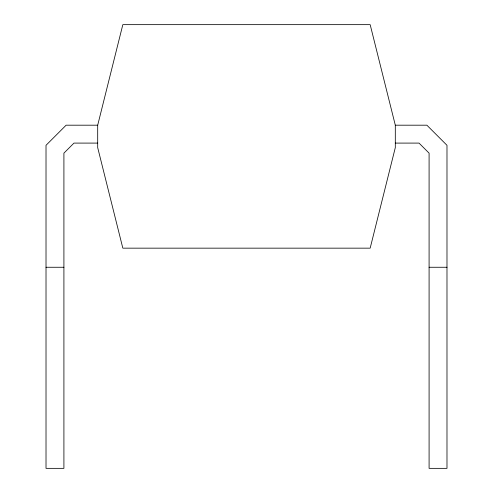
<?xml version="1.0" encoding="UTF-8"?>
<svg xmlns="http://www.w3.org/2000/svg" width="493" height="493" viewBox="0 0 493 493"><rect width="100%" height="100%" fill="white"/><g stroke="black" fill="none" stroke-linecap="round" stroke-linejoin="round"><path stroke-width="0.74" d="M97.694 125.191L122.831 24.65L370.169 24.65L395.306 125.191L395.306 147.617L370.169 248.158L122.831 248.158L97.694 147.617L97.694 125.191L66.124 125.191L46.015 145.306L46.015 468.35L63.911 468.35L63.911 153.144L73.968 143.093L97.694 143.093M395.306 125.191L426.876 125.191L446.985 145.306L446.985 468.35L429.089 468.35L429.089 153.144L419.032 143.093L395.306 143.093M46.015 267.261L63.911 267.261M429.089 267.261L446.985 267.261"/></g></svg>
